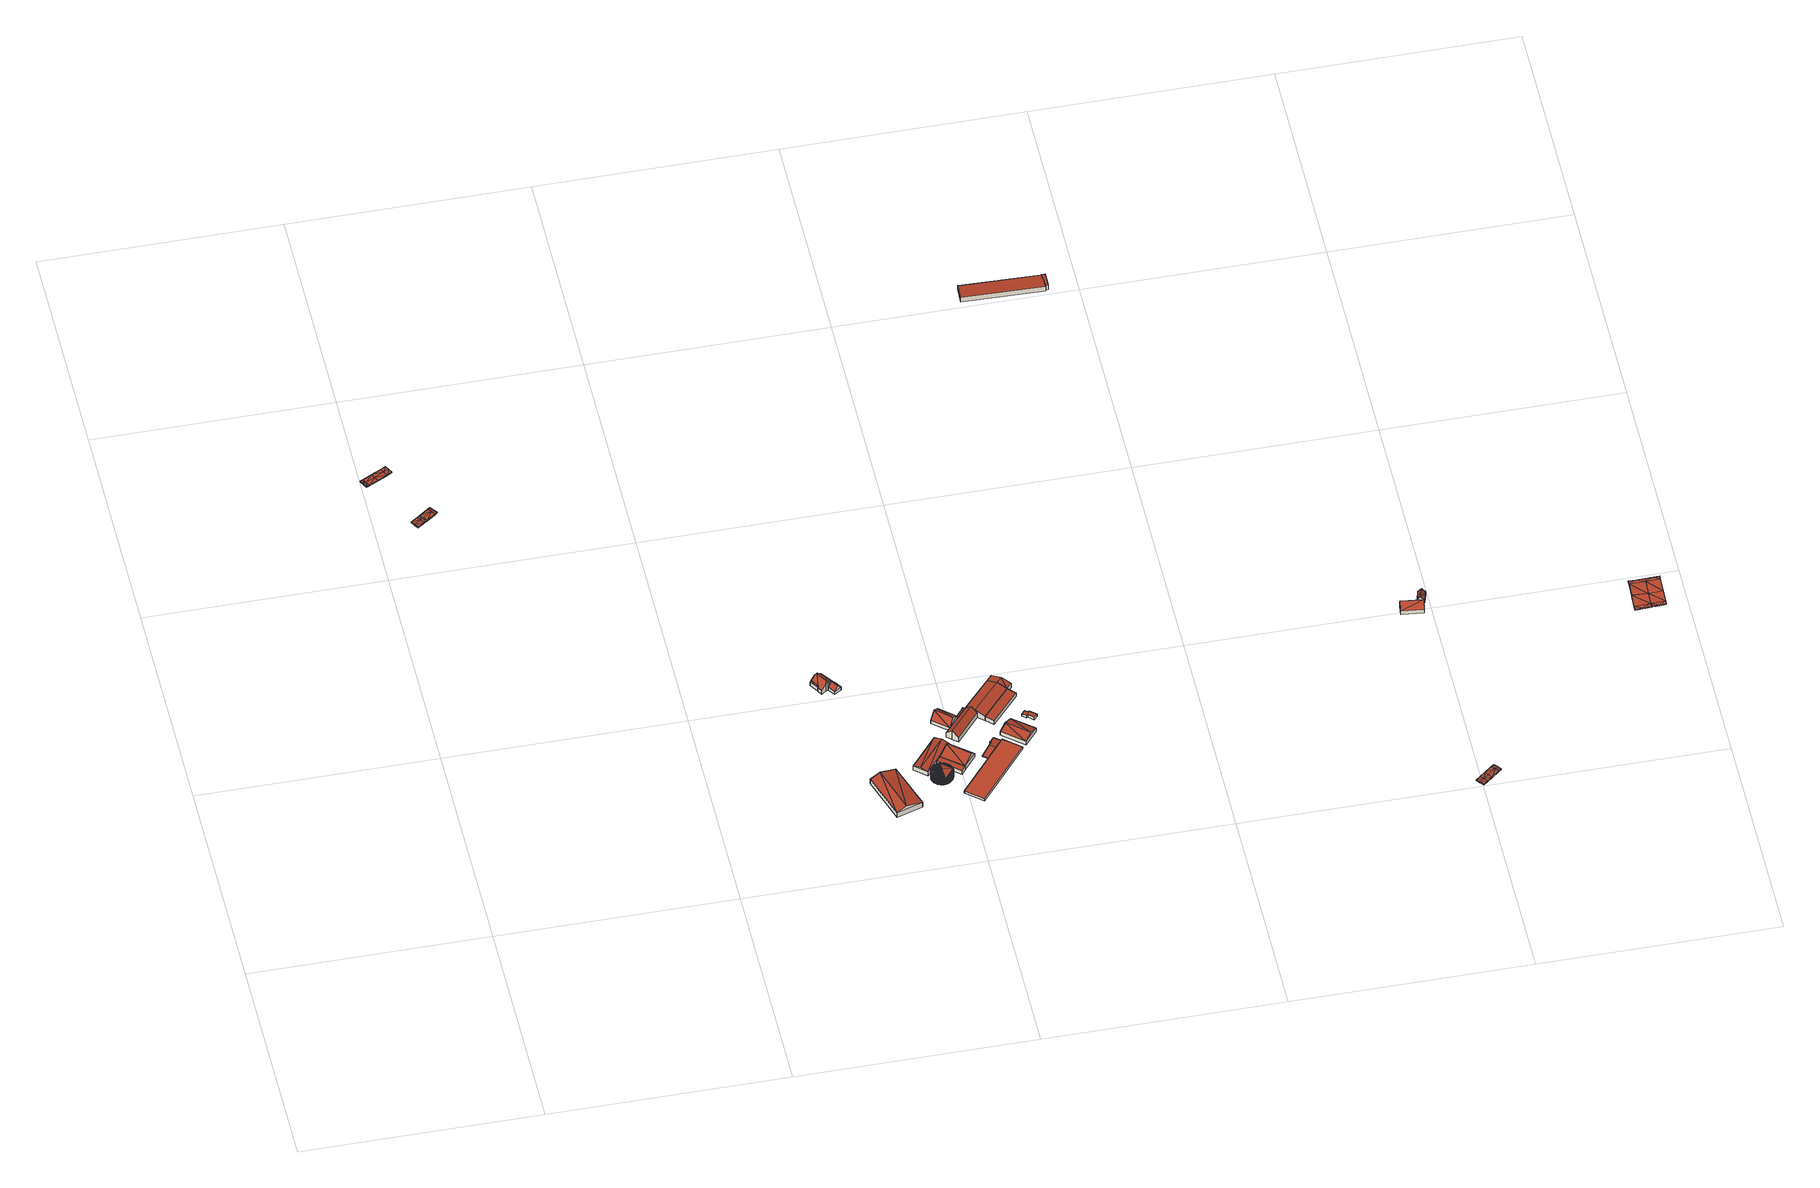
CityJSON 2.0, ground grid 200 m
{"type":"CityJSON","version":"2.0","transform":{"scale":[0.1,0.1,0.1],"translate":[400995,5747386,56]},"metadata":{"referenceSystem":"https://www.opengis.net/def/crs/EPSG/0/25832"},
"CityObjects":{
"building1":{"type":"Building","attributes":{"Geometrietyp2DReferenz":"2000","Gemeindeschluessel":"05515000","function":"53001_1800","roofType":"9999","measuredHeight":1},"geometry":[{"type":"Solid","lod":"2","boundaries":[[[[0,1,2]],[[1,3,2]],[[4,5,0]],[[5,1,0]],[[6,7,4]],[[7,5,4]],[[8,9,6]],[[9,7,6]],[[10,11,8]],[[11,9,8]],[[12,13,10]],[[13,11,10]],[[14,15,12]],[[15,13,12]],[[16,17,14]],[[17,15,14]],[[18,19,16]],[[19,17,16]],[[20,21,18]],[[21,19,18]],[[22,23,20]],[[23,21,20]],[[2,3,22]],[[3,23,22]],[[5,24,3]],[[5,3,1]],[[7,25,5]],[[5,25,24]],[[9,26,25]],[[9,25,7]],[[11,13,26]],[[11,26,9]],[[24,21,23]],[[24,23,3]],[[25,19,24]],[[24,19,21]],[[26,17,19]],[[26,19,25]],[[13,15,17]],[[13,17,26]],[[4,2,27]],[[4,0,2]],[[6,4,28]],[[4,27,28]],[[8,28,29]],[[8,6,28]],[[10,29,12]],[[10,8,29]],[[27,22,20]],[[27,2,22]],[[28,27,18]],[[27,20,18]],[[29,18,16]],[[29,28,18]],[[12,16,14]],[[12,29,16]]]],"semantics":{"surfaces":[{"type":"WallSurface"},{"type":"GroundSurface"},{"type":"RoofSurface"}],"values":[[0,0,0,0,0,0,0,0,0,0,0,0,0,0,0,0,0,0,0,0,0,0,0,0,1,1,1,1,1,1,1,1,1,1,1,1,1,1,1,1,2,2,2,2,2,2,2,2,2,2,2,2,2,2,2,2]]}}]},
"building2":{"type":"Building","attributes":{"Geometrietyp2DReferenz":"2000","Gemeindeschluessel":"05515000","function":"53001_1800","roofType":"9999","measuredHeight":1},"geometry":[{"type":"Solid","lod":"2","boundaries":[[[[30,31,32]],[[31,33,32]],[[34,35,30]],[[35,31,30]],[[36,37,34]],[[37,35,34]],[[38,39,36]],[[39,37,36]],[[40,41,38]],[[41,39,38]],[[42,43,40]],[[43,41,40]],[[44,45,42]],[[45,43,42]],[[46,47,44]],[[47,45,44]],[[48,49,46]],[[49,47,46]],[[50,51,48]],[[51,49,48]],[[52,53,50]],[[53,51,50]],[[54,55,52]],[[55,53,52]],[[56,57,54]],[[57,55,54]],[[32,33,56]],[[33,57,56]],[[35,58,31]],[[31,58,33]],[[39,59,37]],[[37,59,58]],[[37,58,35]],[[43,60,59]],[[43,59,41]],[[41,59,39]],[[45,47,43]],[[43,47,60]],[[58,55,33]],[[33,55,57]],[[59,53,58]],[[58,53,55]],[[60,51,53]],[[60,53,59]],[[47,49,60]],[[60,49,51]],[[34,30,61]],[[30,32,61]],[[38,36,62]],[[36,61,62]],[[36,34,61]],[[42,62,63]],[[42,40,62]],[[40,38,62]],[[44,42,46]],[[42,63,46]],[[61,32,54]],[[32,56,54]],[[62,61,52]],[[61,54,52]],[[63,52,50]],[[63,62,52]],[[46,63,48]],[[63,50,48]]]],"semantics":{"surfaces":[{"type":"WallSurface"},{"type":"GroundSurface"},{"type":"RoofSurface"}],"values":[[0,0,0,0,0,0,0,0,0,0,0,0,0,0,0,0,0,0,0,0,0,0,0,0,0,0,0,0,1,1,1,1,1,1,1,1,1,1,1,1,1,1,1,1,1,1,2,2,2,2,2,2,2,2,2,2,2,2,2,2,2,2,2,2]]}}]},
"building3":{"type":"Building","attributes":{"Gemeindeschluessel":"05515000","Geometrietyp2DReferenz":"3000","function":"51009_1610","roofType":"5000","measuredHeight":5.9},"geometry":[{"type":"Solid","lod":"2","boundaries":[[[[64,65,66,67]],[[68,69,65,64]],[[70,71,69,68]],[[67,66,71,70]],[[70,68,72]],[[72,68,64,73]],[[64,67,73]],[[73,67,70,72]],[[65,69,71,66]]]],"semantics":{"surfaces":[{"type":"WallSurface"},{"type":"RoofSurface"},{"type":"GroundSurface"}],"values":[[0,0,0,0,0,1,1,1,2]]}}]},
"building4":{"type":"Building","attributes":{"Gemeindeschluessel":"05515000","Geometrietyp2DReferenz":"3000","function":"31001_2700","roofType":"3100","measuredHeight":8.63},"geometry":[{"type":"Solid","lod":"2","boundaries":[[[[74,75,76,77]],[[78,79,75,74]],[[80,81,79,78]],[[77,76,81,80]],[[74,82,78]],[[80,83,77]],[[82,74,77]],[[77,83,82]],[[78,82,83]],[[83,80,78]],[[75,79,81,76]]]],"semantics":{"surfaces":[{"type":"WallSurface"},{"type":"RoofSurface"},{"type":"GroundSurface"}],"values":[[0,0,0,0,0,0,1,1,1,1,2]]}}]},
"building5":{"type":"Building","attributes":{"Gemeindeschluessel":"05515000","Geometrietyp2DReferenz":"3000","function":"31001_1000","roofType":"3300","measuredHeight":9.9},"address":[{"country":"Germany","locality":"Münster","thoroughfareNumber":"375","thoroughfareName":"Hartmannsbrook"}],"geometry":[{"type":"Solid","lod":"2","boundaries":[[[[84,85,86,87]],[[88,89,85,84]],[[90,91,89,88]],[[92,93,91,90]],[[94,95,93,92]],[[96,97,95,94]],[[98,99,97,96]],[[100,101,99,98]],[[102,103,101,100]],[[104,105,103,102]],[[106,107,105,104]],[[108,109,107,106]],[[110,111,109,108]],[[112,113,111,110]],[[114,115,113,112]],[[87,86,115,114]],[[96,94,116,98]],[[114,117,87]],[[92,90,88,116,94]],[[84,87,117,116,88]],[[108,106,102,100,98,116,117,110]],[[104,102,106]],[[112,110,117,114]],[[85,89,91,93,95,97,99,101,103,105,107,109,111,113,115,86]]]],"semantics":{"surfaces":[{"type":"WallSurface"},{"type":"RoofSurface"},{"type":"GroundSurface"}],"values":[[0,0,0,0,0,0,0,0,0,0,0,0,0,0,0,0,1,1,1,1,1,1,1,2]]}}]},
"building6":{"type":"Building","attributes":{"Gemeindeschluessel":"05515000","Geometrietyp2DReferenz":"3000","function":"31001_2460","roofType":"5000","measuredHeight":6.99},"geometry":[{"type":"Solid","lod":"2","boundaries":[[[[118,93,97,119]],[[120,91,93,118]],[[121,122,91,120]],[[123,124,122,121]],[[125,126,124,123]],[[119,97,126,125]],[[127,128,119,125]],[[123,121,120,118,128,127]],[[123,127,125]],[[119,128,118]],[[93,91,122,124,126,97]]]],"semantics":{"surfaces":[{"type":"WallSurface"},{"type":"RoofSurface"},{"type":"GroundSurface"}],"values":[[0,0,0,0,0,0,1,1,0,0,2]]}}]},
"building7":{"type":"Building","attributes":{"Gemeindeschluessel":"05515000","Geometrietyp2DReferenz":"3000","function":"51003_1201","roofType":"5000","measuredHeight":8.3},"geometry":[{"type":"Solid","lod":"2","boundaries":[[[[129,130,131,132]],[[133,134,130,129]],[[135,136,134,133]],[[137,138,136,135]],[[139,140,138,137]],[[141,142,140,139]],[[143,144,142,141]],[[145,146,144,143]],[[147,148,146,145]],[[149,150,148,147]],[[151,152,150,149]],[[153,154,152,151]],[[155,156,154,153]],[[157,158,156,155]],[[159,160,158,157]],[[161,162,160,159]],[[163,164,162,161]],[[165,166,164,163]],[[167,168,166,165]],[[169,170,168,167]],[[171,172,170,169]],[[173,174,172,171]],[[175,176,174,173]],[[177,178,176,175]],[[179,180,178,177]],[[181,182,180,179]],[[183,184,182,181]],[[185,186,184,183]],[[187,188,186,185]],[[189,190,188,187]],[[191,192,190,189]],[[193,194,192,191]],[[195,196,194,193]],[[197,198,196,195]],[[199,200,198,197]],[[201,202,200,199]],[[203,204,202,201]],[[205,206,204,203]],[[207,208,206,205]],[[209,210,208,207]],[[211,212,210,209]],[[213,214,212,211]],[[215,216,214,213]],[[217,218,216,215]],[[219,220,218,217]],[[221,222,220,219]],[[223,224,222,221]],[[225,226,224,223]],[[227,228,226,225]],[[229,230,228,227]],[[231,232,230,229]],[[233,234,232,231]],[[235,236,234,233]],[[237,238,236,235]],[[239,240,238,237]],[[241,242,240,239]],[[243,244,242,241]],[[245,246,244,243]],[[247,248,246,245]],[[249,250,248,247]],[[251,252,250,249]],[[253,254,252,251]],[[255,256,254,253]],[[257,258,256,255]],[[259,260,258,257]],[[261,262,260,259]],[[263,264,262,261]],[[265,266,264,263]],[[267,268,266,265]],[[269,270,268,267]],[[271,272,270,269]],[[273,274,272,271]],[[275,276,274,273]],[[277,278,276,275]],[[279,280,278,277]],[[281,282,280,279]],[[283,284,282,281]],[[285,286,284,283]],[[287,288,286,285]],[[289,290,288,287]],[[291,292,290,289]],[[293,294,292,291]],[[295,296,294,293]],[[297,298,296,295]],[[299,300,298,297]],[[301,302,300,299]],[[303,304,302,301]],[[305,306,304,303]],[[307,308,306,305]],[[309,310,308,307]],[[311,312,310,309]],[[313,314,312,311]],[[315,316,314,313]],[[317,318,316,315]],[[319,320,318,317]],[[321,322,320,319]],[[323,324,322,321]],[[325,326,324,323]],[[327,328,326,325]],[[329,330,328,327]],[[331,332,330,329]],[[333,334,332,331]],[[335,336,334,333]],[[337,338,336,335]],[[339,340,338,337]],[[341,342,340,339]],[[343,344,342,341]],[[132,131,344,343]],[[259,257,255]],[[259,255,345]],[[261,259,345]],[[263,261,345]],[[265,263,345]],[[267,265,345]],[[269,267,345]],[[271,269,345]],[[273,271,345]],[[275,273,345]],[[277,275,345]],[[279,277,345]],[[281,279,345]],[[283,281,345]],[[285,283,345]],[[287,285,345]],[[289,287,345]],[[291,289,345]],[[293,291,345]],[[295,293,345]],[[297,295,345]],[[299,297,345]],[[301,299,345]],[[303,301,345]],[[346,303,345]],[[345,347,346]],[[307,305,346]],[[309,307,346]],[[309,346,347]],[[311,309,347]],[[313,311,347]],[[315,313,347]],[[317,315,347]],[[319,317,347]],[[321,319,347]],[[323,321,347]],[[325,323,347]],[[327,325,347]],[[329,327,347]],[[331,329,347]],[[333,331,347]],[[335,333,347]],[[337,335,347]],[[339,337,347]],[[341,339,347]],[[343,341,347]],[[132,343,347]],[[129,132,347]],[[133,129,347]],[[135,133,347]],[[137,135,347]],[[139,137,347]],[[141,139,347]],[[347,348,141]],[[347,349,197]],[[347,197,195]],[[347,195,193]],[[347,193,191]],[[347,191,189]],[[347,189,187]],[[347,187,185]],[[347,185,183]],[[347,183,181]],[[347,181,179]],[[347,179,177]],[[347,177,175]],[[347,175,173]],[[347,173,171]],[[347,171,169]],[[347,169,167]],[[347,167,165]],[[347,165,163]],[[347,163,161]],[[347,161,159]],[[347,159,157]],[[347,157,155]],[[347,155,153]],[[347,153,151]],[[347,151,149]],[[348,347,149]],[[348,149,147]],[[143,348,147]],[[147,145,143]],[[345,253,251]],[[345,251,249]],[[345,249,247]],[[345,247,245]],[[345,245,243]],[[345,243,241]],[[345,241,239]],[[345,239,237]],[[345,237,235]],[[345,235,233]],[[345,233,231]],[[345,231,229]],[[345,229,227]],[[345,227,225]],[[345,225,223]],[[345,223,221]],[[345,221,219]],[[345,219,217]],[[345,217,215]],[[345,215,213]],[[345,213,211]],[[345,211,209]],[[345,209,207]],[[345,207,205]],[[345,205,203]],[[345,203,201]],[[347,345,201]],[[347,201,199]],[[199,349,347]],[[141,348,143]],[[253,345,255]],[[303,346,305]],[[197,349,199]],[[130,134,136,138,140,142,144,146,148,150,152,154,156,158,160,162,164,166,168,170,172,174,176,178,180,182,184,186,188,190,192,194,196,198,200,202,204,206,208,210,212,214,216,218,220,222,224,226,228,230,232,234,236,238,240,242,244,246,248,250,252,254,256,258,260,262,264,266,268,270,272,274,276,278,280,282,284,286,288,290,292,294,296,298,300,302,304,306,308,310,312,314,316,318,320,322,324,326,328,330,332,334,336,338,340,342,344,131]]]],"semantics":{"surfaces":[{"type":"WallSurface"},{"type":"RoofSurface"},{"type":"GroundSurface"}],"values":[[0,0,0,0,0,0,0,0,0,0,0,0,0,0,0,0,0,0,0,0,0,0,0,0,0,0,0,0,0,0,0,0,0,0,0,0,0,0,0,0,0,0,0,0,0,0,0,0,0,0,0,0,0,0,0,0,0,0,0,0,0,0,0,0,0,0,0,0,0,0,0,0,0,0,0,0,0,0,0,0,0,0,0,0,0,0,0,0,0,0,0,0,0,0,0,0,0,0,0,0,0,0,0,0,0,0,0,0,1,1,1,1,1,1,1,1,1,1,1,1,1,1,1,1,1,1,1,1,1,1,1,1,1,1,1,1,1,1,1,1,1,1,1,1,1,1,1,1,1,1,1,1,1,1,1,1,1,1,1,1,1,1,1,1,1,1,1,1,1,1,1,1,1,1,1,1,1,1,1,1,1,1,1,1,1,1,1,1,1,1,1,1,1,1,1,1,1,1,1,1,1,1,1,1,1,1,1,1,1,1,1,1,1,1,1,1,1,1,1,1,0,0,0,0,2]]}}]},
"building8":{"type":"Building","attributes":{"Gemeindeschluessel":"05515000","Geometrietyp2DReferenz":"3000","function":"31001_2700","roofType":"3100","measuredHeight":6.4},"geometry":[{"type":"Solid","lod":"2","boundaries":[[[[350,351,352,353]],[[354,355,351,350]],[[356,357,355,354]],[[358,359,357,356]],[[360,361,359,358]],[[353,352,361,360]],[[362,363,353]],[[353,360,362]],[[358,356,354,350,363]],[[363,362,358]],[[362,360,358]],[[363,350,353]],[[351,355,357,359,361,352]]]],"semantics":{"surfaces":[{"type":"WallSurface"},{"type":"RoofSurface"},{"type":"GroundSurface"}],"values":[[0,0,0,0,0,0,1,1,1,1,0,0,2]]}}]},
"building9":{"type":"Building","attributes":{"Gemeindeschluessel":"05515000","Geometrietyp2DReferenz":"3000","function":"31001_2700","roofType":"2100","measuredHeight":4.1},"geometry":[{"type":"Solid","lod":"2","boundaries":[[[[364,365,366,367]],[[368,369,365,364]],[[370,371,369,368]],[[367,366,371,370]],[[368,364,367,370]],[[365,369,371,366]]]],"semantics":{"surfaces":[{"type":"WallSurface"},{"type":"RoofSurface"},{"type":"GroundSurface"}],"values":[[0,0,0,0,1,2]]}}]},
"building10":{"type":"Building","attributes":{"Gemeindeschluessel":"05515000","Geometrietyp2DReferenz":"3000","function":"31001_2700","roofType":"3100","measuredHeight":8.7},"geometry":[{"type":"Solid","lod":"2","boundaries":[[[[372,373,374,375]],[[376,377,373,372]],[[378,379,377,376]],[[375,374,379,378]],[[372,380,376]],[[378,381,375]],[[380,372,375]],[[375,381,380]],[[376,380,381]],[[381,378,376]],[[373,377,379,374]]]],"semantics":{"surfaces":[{"type":"WallSurface"},{"type":"RoofSurface"},{"type":"GroundSurface"}],"values":[[0,0,0,0,0,0,1,1,1,1,2]]}}]},
"building11":{"type":"Building","attributes":{"Gemeindeschluessel":"05515000","Geometrietyp2DReferenz":"3000","function":"31001_1000","roofType":"3100","measuredHeight":10.66},"address":[{"country":"Germany","locality":"Münster","thoroughfareNumber":"377","thoroughfareName":"Hartmannsbrook"}],"geometry":[{"type":"Solid","lod":"2","boundaries":[[[[382,383,384,385]],[[386,387,383,382]],[[388,389,387,386]],[[385,384,389,388]],[[382,390,386]],[[388,391,385]],[[385,391,390]],[[390,382,385]],[[391,388,386]],[[386,390,391]],[[383,387,389,384]]]],"semantics":{"surfaces":[{"type":"WallSurface"},{"type":"RoofSurface"},{"type":"GroundSurface"}],"values":[[0,0,0,0,0,0,1,1,1,1,2]]}}]},
"building12":{"type":"Building","attributes":{"Gemeindeschluessel":"05515000","Geometrietyp2DReferenz":"3000","function":"51003_1201"},"children":["building12-1","building12-2"]},
"building12-1":{"type":"BuildingPart","attributes":{"roofType":"3100","measuredHeight":2.46},"parents":["building12"],"geometry":[{"type":"Solid","lod":"2","boundaries":[[[[392,393,394,395]],[[396,397,398,399]],[[400,401,397,396]],[[402,403,401,400]],[[404,405,403,402]],[[395,394,405,404]],[[396,399,406,407,400]],[[408,392,395,404,402,400,407]],[[393,409,398,397,401,403,405,394]],[[408,407,410]],[[393,392,408,410,409]],[[410,407,406]],[[410,406,399,398,409]]]],"semantics":{"surfaces":[{"type":"WallSurface"},{"type":"RoofSurface"},{"type":"GroundSurface"},{"type":"ClosureSurface"}],"values":[[0,0,0,0,0,0,1,1,2,0,3,0,3]]}}]},
"building12-2":{"type":"BuildingPart","attributes":{"roofType":"1000","measuredHeight":2.39},"parents":["building12"],"geometry":[{"type":"Solid","lod":"2","boundaries":[[[[411,399,398,412,413]],[[414,415,393,392,416]],[[417,418,415,414]],[[413,412,418,417]],[[414,416,408,410,406,411,413,417]],[[398,409,393,415,418,412]],[[408,416,392]],[[411,406,399]],[[409,410,408,392,393]],[[398,399,406,410,409]]]],"semantics":{"surfaces":[{"type":"WallSurface"},{"type":"RoofSurface"},{"type":"GroundSurface"},{"type":"ClosureSurface"}],"values":[[0,0,0,0,1,2,0,0,3,3]]}}]},
"building13":{"type":"Building","attributes":{"name":"Woermann","Gemeindeschluessel":"05515000","Geometrietyp2DReferenz":"3000","function":"31001_2700"},"children":["building13-1","building13-2","building13-3"]},
"building13-1":{"type":"BuildingPart","attributes":{"roofType":"2100","measuredHeight":4.77},"parents":["building13"],"geometry":[{"type":"Solid","lod":"2","boundaries":[[[[419,420,421,422]],[[423,424,420,419]],[[425,426,424,423]],[[427,428,426,425]],[[423,419,422,429,430,431,432,427,425]],[[433,434,435,421,420,424,426,428]],[[433,428,427,432]],[[435,434,431,430]],[[434,433,432,431]],[[421,435,430,429,422]]]],"semantics":{"surfaces":[{"type":"WallSurface"},{"type":"RoofSurface"},{"type":"GroundSurface"},{"type":"ClosureSurface"}],"values":[[0,0,0,0,1,2,3,3,3,3]]}}]},
"building13-2":{"type":"BuildingPart","attributes":{"roofType":"3100","measuredHeight":9.38},"parents":["building13"],"geometry":[{"type":"Solid","lod":"2","boundaries":[[[[436,437,438,439]],[[440,441,437,436]],[[442,443,441,440]],[[444,445,443,442]],[[422,421,445,444]],[[436,439,446,447,448,440]],[[449,450,429,422,444,442,440,448]],[[435,434,451,452,438,437,441,443,445,421]],[[429,450,430]],[[421,422,429,430,435]],[[430,450,449,431]],[[435,430,431,434]],[[431,449,448,453]],[[434,431,453,451]],[[453,448,447]],[[438,452,446,439]],[[452,451,453,447,446]]]],"semantics":{"surfaces":[{"type":"WallSurface"},{"type":"RoofSurface"},{"type":"GroundSurface"},{"type":"ClosureSurface"}],"values":[[0,0,0,0,0,1,1,2,0,3,0,3,0,3,0,3,3]]}}]},
"building13-3":{"type":"BuildingPart","attributes":{"roofType":"3100","measuredHeight":7.23},"parents":["building13"],"geometry":[{"type":"Solid","lod":"2","boundaries":[[[[454,455,428,427]],[[456,457,455,454]],[[458,459,457,456]],[[460,461,459,458]],[[462,439,438,461,460]],[[462,460,458,456,463]],[[454,427,432,431,453,447,463,456]],[[455,457,459,461,438,452,451,434,433,428]],[[439,462,463,446]],[[438,439,446,452]],[[446,463,447]],[[434,451,453,431]],[[451,452,446,447,453]],[[434,431,432,433]],[[428,433,432,427]]]],"semantics":{"surfaces":[{"type":"WallSurface"},{"type":"RoofSurface"},{"type":"GroundSurface"},{"type":"ClosureSurface"}],"values":[[0,0,0,0,0,1,1,2,0,3,0,3,3,3,3]]}}]},
"building14":{"type":"Building","attributes":{"Gemeindeschluessel":"05515000","Geometrietyp2DReferenz":"3000","function":"31001_2700","roofType":"3100","measuredHeight":6.8},"geometry":[{"type":"Solid","lod":"2","boundaries":[[[[464,465,466,467]],[[468,469,465,464]],[[470,471,469,468]],[[467,466,471,470]],[[464,472,468]],[[470,473,467]],[[467,473,472]],[[472,464,467]],[[473,470,468]],[[468,472,473]],[[465,469,471,466]]]],"semantics":{"surfaces":[{"type":"WallSurface"},{"type":"RoofSurface"},{"type":"GroundSurface"}],"values":[[0,0,0,0,0,0,1,1,1,1,2]]}}]},
"building15":{"type":"Building","attributes":{"Gemeindeschluessel":"05515000","Geometrietyp2DReferenz":"3000","function":"51009_1610","roofType":"2100","measuredHeight":4.85},"geometry":[{"type":"Solid","lod":"2","boundaries":[[[[474,461,475,476]],[[477,459,461,474]],[[478,479,459,477]],[[480,481,479,478]],[[476,475,481,480]],[[478,477,474,476,480]],[[461,459,479,481,475]]]],"semantics":{"surfaces":[{"type":"WallSurface"},{"type":"RoofSurface"},{"type":"GroundSurface"}],"values":[[0,0,0,0,0,1,2]]}}]},
"building16":{"type":"Building","attributes":{"Gemeindeschluessel":"05515000","Geometrietyp2DReferenz":"3000","function":"31001_2700","roofType":"5000","measuredHeight":7.41},"geometry":[{"type":"Solid","lod":"2","boundaries":[[[[482,483,484,485]],[[486,487,483,482]],[[488,489,487,486]],[[485,484,489,488]],[[490,482,485,491]],[[488,486,490]],[[490,491,488]],[[482,490,486]],[[488,491,485]],[[483,487,489,484]]]],"semantics":{"surfaces":[{"type":"WallSurface"},{"type":"RoofSurface"},{"type":"GroundSurface"}],"values":[[0,0,0,0,1,1,1,0,0,2]]}}]},
"building17":{"type":"Building","attributes":{"Gemeindeschluessel":"05515000","Geometrietyp2DReferenz":"3000","function":"31001_2700","roofType":"2100","measuredHeight":3.1},"geometry":[{"type":"Solid","lod":"2","boundaries":[[[[492,493,494,495]],[[496,497,493,492]],[[498,499,497,496]],[[500,501,499,498]],[[502,503,501,500]],[[504,505,503,502]],[[506,507,505,504]],[[495,494,507,506]],[[504,502,500,498,496,492,495,506]],[[493,497,499,501,503,505,507,494]]]],"semantics":{"surfaces":[{"type":"WallSurface"},{"type":"RoofSurface"},{"type":"GroundSurface"}],"values":[[0,0,0,0,0,0,0,0,1,2]]}}]},
"building18":{"type":"Building","attributes":{"Gemeindeschluessel":"05515000","Geometrietyp2DReferenz":"3000","function":"31001_2700"},"children":["building18-1","building18-2"]},
"building18-1":{"type":"BuildingPart","attributes":{"roofType":"2100","measuredHeight":5.45},"parents":["building18"],"geometry":[{"type":"Solid","lod":"2","boundaries":[[[[508,509,510,511]],[[512,513,509,508]],[[514,515,516,517,518]],[[511,510,515,514]],[[518,519,512,508,511,514]],[[509,513,516,515,510]],[[519,518,517]],[[513,512,519,517,516]]]],"semantics":{"surfaces":[{"type":"WallSurface"},{"type":"RoofSurface"},{"type":"GroundSurface"},{"type":"ClosureSurface"}],"values":[[0,0,0,0,1,2,0,3]]}}]},
"building18-2":{"type":"BuildingPart","attributes":{"roofType":"2100","measuredHeight":4.95},"parents":["building18"],"geometry":[{"type":"Solid","lod":"2","boundaries":[[[[520,521,522,523]],[[517,516,521,520]],[[523,522,513,512,524]],[[519,517,520,523,524]],[[521,516,513,522]],[[512,519,524]],[[513,516,517,519,512]]]],"semantics":{"surfaces":[{"type":"WallSurface"},{"type":"RoofSurface"},{"type":"GroundSurface"},{"type":"ClosureSurface"}],"values":[[0,0,0,1,2,0,3]]}}]},
"building19":{"type":"Building","attributes":{"Geometrietyp2DReferenz":"2000","Gemeindeschluessel":"05515000","function":"53001_1800","roofType":"9999","measuredHeight":1},"geometry":[{"type":"Solid","lod":"2","boundaries":[[[[525,526,527]],[[526,528,527]],[[529,530,525]],[[530,526,525]],[[531,532,529]],[[532,530,529]],[[533,534,531]],[[534,532,531]],[[535,536,533]],[[536,534,533]],[[537,538,535]],[[538,536,535]],[[539,540,537]],[[540,538,537]],[[541,542,539]],[[542,540,539]],[[543,544,541]],[[544,542,541]],[[545,546,543]],[[546,544,543]],[[547,548,545]],[[548,546,545]],[[527,528,547]],[[528,548,547]],[[530,549,526]],[[526,549,528]],[[532,550,549]],[[532,549,530]],[[534,551,532]],[[532,551,550]],[[536,538,534]],[[534,538,551]],[[549,546,528]],[[528,546,548]],[[550,544,549]],[[549,544,546]],[[551,542,544]],[[551,544,550]],[[538,540,551]],[[551,540,542]],[[529,525,552]],[[525,527,552]],[[531,552,553]],[[531,529,552]],[[533,531,554]],[[531,553,554]],[[535,533,537]],[[533,554,537]],[[552,527,545]],[[554,543,541]],[[527,547,545]],[[553,552,543]],[[552,545,543]],[[554,553,543]],[[537,554,539]],[[554,541,539]]]],"semantics":{"surfaces":[{"type":"WallSurface"},{"type":"GroundSurface"},{"type":"RoofSurface"}],"values":[[0,0,0,0,0,0,0,0,0,0,0,0,0,0,0,0,0,0,0,0,0,0,0,0,1,1,1,1,1,1,1,1,1,1,1,1,1,1,1,1,2,2,2,2,2,2,2,2,2,2,2,2,2,2,2,2]]}}]},
"building20":{"type":"Building","attributes":{"Gemeindeschluessel":"05515000","Geometrietyp2DReferenz":"3000","function":"31001_1000","roofType":"3100","measuredHeight":10.55},"address":[{"country":"Germany","locality":"Münster","thoroughfareNumber":"281","thoroughfareName":"Hartmannsbrook"}],"geometry":[{"type":"Solid","lod":"2","boundaries":[[[[555,556,557,558]],[[559,560,556,555]],[[561,562,560,559]],[[558,557,562,561]],[[555,563,559]],[[561,564,558]],[[564,563,555]],[[555,558,564]],[[563,564,561]],[[561,559,563]],[[556,560,562,557]]]],"semantics":{"surfaces":[{"type":"WallSurface"},{"type":"RoofSurface"},{"type":"GroundSurface"}],"values":[[0,0,0,0,0,0,1,1,1,1,2]]}}]},
"building21":{"type":"Building","attributes":{"Gemeindeschluessel":"05515000","Geometrietyp2DReferenz":"3000","function":"31001_2460","roofType":"3100","measuredHeight":6.34},"geometry":[{"type":"Solid","lod":"2","boundaries":[[[[565,566,567,568]],[[569,570,566,565]],[[571,572,570,569]],[[568,567,572,571]],[[565,573,569]],[[571,574,568]],[[573,565,568]],[[568,574,573]],[[569,573,574]],[[574,571,569]],[[566,570,572,567]]]],"semantics":{"surfaces":[{"type":"WallSurface"},{"type":"RoofSurface"},{"type":"GroundSurface"}],"values":[[0,0,0,0,0,0,1,1,1,1,2]]}}]},
"building22":{"type":"Building","attributes":{"Geometrietyp2DReferenz":"3000","Gemeindeschluessel":"05515000","function":"53001_1800","roofType":"9999","measuredHeight":1},"geometry":[{"type":"Solid","lod":"2","boundaries":[[[[575,576,577]],[[576,578,577]],[[579,580,575]],[[580,576,575]],[[581,582,579]],[[582,580,579]],[[583,584,581]],[[584,582,581]],[[585,586,583]],[[586,584,583]],[[587,588,585]],[[588,586,585]],[[589,590,587]],[[590,588,587]],[[591,592,589]],[[592,590,589]],[[593,594,591]],[[594,592,591]],[[595,596,593]],[[596,594,593]],[[597,598,595]],[[598,596,595]],[[599,600,597]],[[600,598,597]],[[601,602,599]],[[602,600,599]],[[603,604,601]],[[604,602,601]],[[605,606,603]],[[606,604,603]],[[607,608,605]],[[608,606,605]],[[609,610,607]],[[610,608,607]],[[577,578,609]],[[578,610,609]],[[576,611,578]],[[580,582,576]],[[582,584,611]],[[611,584,612]],[[611,576,582]],[[584,586,612]],[[588,590,592]],[[588,592,613]],[[588,613,612]],[[588,612,586]],[[594,613,592]],[[611,610,578]],[[606,608,604]],[[611,612,604]],[[604,612,602]],[[608,610,611]],[[608,611,604]],[[598,600,596]],[[612,613,602]],[[602,613,600]],[[600,613,596]],[[613,594,596]],[[575,577,614]],[[579,575,581]],[[581,614,583]],[[614,615,583]],[[614,581,575]],[[583,615,585]],[[587,591,589]],[[587,616,591]],[[587,615,616]],[[587,585,615]],[[593,591,616]],[[614,577,609]],[[605,603,607]],[[614,603,615]],[[603,601,615]],[[607,614,609]],[[607,603,614]],[[597,595,599]],[[615,601,616]],[[601,599,616]],[[599,595,616]],[[616,595,593]]]],"semantics":{"surfaces":[{"type":"WallSurface"},{"type":"GroundSurface"},{"type":"RoofSurface"}],"values":[[0,0,0,0,0,0,0,0,0,0,0,0,0,0,0,0,0,0,0,0,0,0,0,0,0,0,0,0,0,0,0,0,0,0,0,0,1,1,1,1,1,1,1,1,1,1,1,1,1,1,1,1,1,1,1,1,1,1,2,2,2,2,2,2,2,2,2,2,2,2,2,2,2,2,2,2,2,2,2,2]]}}]}
},
"vertices":[
[266,5133,36],[266,5133,26],[248,5168,36],[248,5168,26],[223,5110,36],[223,5110,26],[141,5067,36],[141,5067,26],[65,5028,36],[65,5028,26],[39,5015,36],[39,5015,26],[21,5050,36],[21,5050,26],[2,5086,36],[2,5086,26],[28,5099,36],[28,5099,26],[104,5138,36],[104,5138,26],[186,5181,36],[186,5181,26],[229,5203,36],[229,5203,26],[204,5145,26],[122,5103,26],[46,5064,26],[204,5145,36],[122,5103,36],[46,5064,36],
[531,4644,18],[531,4644,8],[507,4676,18],[507,4676,8],[510,4628,19],[510,4628,9],[434,4570,19],[434,4570,9],[433,4569,19],[433,4569,9],[431,4568,19],[431,4568,9],[404,4551,19],[404,4551,9],[348,4515,19],[348,4515,9],[327,4548,19],[327,4548,9],[306,4582,19],[306,4582,9],[362,4619,19],[362,4619,9],[387,4635,19],[387,4635,9],[462,4692,19],[462,4692,9],[483,4708,18],[483,4708,8],[486,4660,9],[410,4602,9],[383,4585,9],[486,4660,19],[410,4602,19],[383,4585,19],
[3024,2164,71],[3024,2164,32],[3015,2158,32],[3015,2158,71],[3070,2095,71],[3070,2095,32],[3061,2089,71],[3061,2089,32],[3065,2092,91],[3023,2156,91],
[3610,672,81],[3610,672,28],[3480,1076,28],[3480,1076,81],[3390,601,81],[3390,601,28],[3260,1007,81],[3260,1007,28],[3474,628,115],[3345,1034,115],
[3116,2225,82],[3116,2225,29],[3085,2204,29],[3085,2204,113],[3149,2175,82],[3149,2175,29],[3188,2117,82],[3188,2117,29],[3189,2114,82],[3189,2114,29],[3159,2094,113],[3159,2094,29],[3145,2084,113],[3145,2084,29],[3129,2074,113],[3129,2074,29],[3088,2047,67],[3088,2047,29],[3065,2083,67],[3065,2083,29],[3061,2089,67],[3061,2089,29],[3066,2092,73],[3066,2092,29],[3070,2095,77],[3070,2095,29],[3067,2099,77],[3067,2099,29],[3024,2164,77],[3024,2164,29],[3056,2185,113],[3056,2185,29],[3135,2097,128],[3079,2181,128],
[3189,2114,81],[3145,2084,62],[3188,2117,81],[3203,2127,62],[3203,2127,29],[3246,2063,62],[3246,2063,29],[3186,2022,62],[3186,2022,29],[3216,2043,98],[3175,2105,98],
[3750,926,87],[3750,926,27],[3752,923,27],[3752,923,87],[3747,932,87],[3747,932,27],[3744,938,87],[3744,938,27],[3742,945,87],[3742,945,27],[3741,951,87],[3741,951,27],[3740,957,87],[3740,957,27],[3739,963,87],[3739,963,27],[3739,969,87],[3739,969,27],[3739,975,87],[3739,975,27],[3740,980,87],[3740,980,27],[3741,985,87],[3741,985,27],[3742,990,87],[3742,990,27],[3743,995,87],[3743,995,27],[3745,999,87],[3745,999,27],[3746,1003,87],[3746,1003,27],[3748,1007,87],[3748,1007,27],[3750,1011,87],[3750,1011,27],[3752,1014,87],[3752,1014,27],[3754,1017,87],[3754,1017,27],[3756,1021,87],[3756,1021,27],[3758,1024,87],[3758,1024,27],[3761,1028,87],[3761,1028,27],[3764,1031,87],[3764,1031,27],[3768,1035,87],[3768,1035,27],[3771,1038,87],[3771,1038,27],[3775,1041,87],[3775,1041,27],[3780,1044,87],[3780,1044,27],[3784,1047,87],[3784,1047,27],[3790,1050,87],[3790,1050,27],[3795,1053,87],[3795,1053,27],[3801,1055,87],[3801,1055,27],[3807,1057,87],[3807,1057,27],[3813,1058,87],[3813,1058,27],[3820,1059,87],[3820,1059,27],[3827,1060,87],[3827,1060,27],[3831,1060,87],[3831,1060,27],[3834,1060,87],[3834,1060,27],[3841,1059,87],[3841,1059,27],[3848,1058,87],[3848,1058,27],[3855,1057,87],[3855,1057,27],[3861,1055,87],[3861,1055,27],[3867,1053,87],[3867,1053,27],[3872,1050,87],[3872,1050,27],[3877,1047,87],[3877,1047,27],[3882,1044,87],[3882,1044,27],[3886,1041,87],[3886,1041,27],[3890,1038,87],[3890,1038,27],[3894,1035,87],[3894,1035,27],[3897,1031,87],[3897,1031,27],[3901,1028,87],[3901,1028,27],[3903,1024,87],[3903,1024,27],[3906,1021,87],[3906,1021,27],[3908,1017,87],[3908,1017,27],[3910,1014,87],[3910,1014,27],[3912,1011,87],[3912,1011,27],[3914,1007,87],[3914,1007,27],[3916,1003,87],[3916,1003,27],[3917,999,87],[3917,999,27],[3919,995,87],[3919,995,27],[3920,990,87],[3920,990,27],[3921,985,87],[3921,985,27],[3922,980,87],[3922,980,27],[3922,975,87],[3922,975,27],[3922,969,87],[3922,969,27],[3922,963,87],[3922,963,27],[3922,957,87],[3922,957,27],[3921,951,87],[3921,951,27],[3919,945,87],[3919,945,27],[3917,938,87],[3917,938,27],[3915,932,87],[3915,932,27],[3912,926,87],[3912,926,27],[3910,923,87],[3910,923,27],[3908,919,87],[3908,919,27],[3904,914,87],[3904,914,27],[3900,908,87],[3900,908,27],[3896,904,87],[3896,904,27],[3891,899,87],[3891,899,27],[3886,895,87],[3886,895,27],[3881,892,87],[3881,892,27],[3876,889,87],[3876,889,27],[3871,886,87],[3871,886,27],[3866,884,87],[3866,884,27],[3861,882,87],[3861,882,27],[3857,880,87],[3857,880,27],[3852,879,87],[3852,879,27],[3847,878,87],[3847,878,27],[3843,878,87],[3843,878,27],[3839,877,87],[3839,877,27],[3835,877,87],[3835,877,27],[3831,877,87],[3831,877,27],[3827,877,87],[3827,877,27],[3823,877,87],[3823,877,27],[3819,878,87],[3819,878,27],[3814,878,87],[3814,878,27],[3810,879,87],[3810,879,27],[3805,880,87],[3805,880,27],[3800,882,87],[3800,882,27],[3795,884,87],[3795,884,27],[3791,886,87],[3791,886,27],[3786,889,87],[3786,889,27],[3781,892,87],[3781,892,27],[3776,895,87],[3776,895,27],[3771,899,87],[3771,899,27],[3766,904,87],[3766,904,27],[3762,908,87],[3762,908,27],[3757,914,87],[3757,914,27],[3753,919,87],[3753,919,27],[3922,978,92],[3840,877,92],[3831,969,110],[3740,959,92],[3821,1059,92],
[3954,1270,71],[3954,1270,27],[3850,1358,27],[3850,1358,71],[3852,1150,71],[3852,1150,27],[3818,1109,71],[3818,1109,27],[3725,998,71],[3725,998,27],[3621,1086,71],[3621,1086,27],[3673,1042,91],[3902,1314,91],
[3991,961,62],[3991,961,26],[4026,1004,26],[4026,1004,67],[3818,1109,62],[3818,1109,26],[3852,1150,67],[3852,1150,26],
[4128,1127,68],[4128,1127,25],[3954,1270,25],[3954,1270,68],[4026,1004,68],[4026,1004,25],[3852,1150,68],[3852,1150,25],[4097,1090,112],[3924,1234,112],
[3863,1556,65],[3863,1556,26],[3996,1444,26],[3996,1444,65],[3936,1643,96],[3936,1643,26],[4069,1531,97],[4069,1531,26],[3899,1600,132],[4032,1487,132],
[4376,1254,29],[4376,1254,25],[4319,1301,25],[4319,1301,29],[4188,1120,29],[4188,1120,25],[4234,1082,25],[4234,1082,29],[4263,1212,49],[4263,1212,25],[4285,1240,42],[4285,1240,25],[4275,1249,42],[4275,1249,25],[4307,1171,48],[4310,1174,49],[4312,1177,48],[4310,1174,25],[4310,1174,48],
[4234,1082,48],[3967,759,25],[3967,759,48],[4519,1136,48],[4519,1136,25],[4376,1254,48],[4107,639,48],[4107,639,25],
[4056,1541,63],[4056,1541,22],[4069,1531,22],[4069,1531,68],[4115,1611,63],[4115,1611,22],[4140,1641,63],[4140,1641,22],[4157,1628,69],[4157,1628,22],[4069,1530,68],[4071,1528,69],[4156,1625,69],[4158,1627,69],[4158,1627,22],[4156,1625,22],[4071,1528,22],
[4038,1319,69],[4038,1319,22],[4236,1553,22],[4236,1553,71],[3995,1356,115],[3995,1356,22],[3952,1392,69],[3952,1392,22],[3996,1444,69],[3996,1444,22],[4223,1565,86],[4218,1570,92],[4196,1589,115],[4156,1625,71],[4071,1528,70],[4196,1589,22],[4223,1565,22],[4196,1589,84],
[4388,1890,69],[4388,1890,22],[4457,1829,94],[4457,1829,22],[4525,1769,69],[4525,1769,22],[4291,1504,69],[4291,1504,22],[4236,1553,89],[4223,1565,94],
[4376,1320,65],[4376,1320,25],[4552,1172,25],[4552,1172,65],[4484,1447,65],[4484,1447,25],[4660,1299,65],[4660,1299,25],[4430,1384,93],[4606,1236,93],
[4291,1504,70],[4353,1450,22],[4353,1450,61],[4525,1769,70],[4526,1768,70],[4526,1768,22],[4587,1715,61],[4587,1715,22],
[4431,1938,68],[4431,1938,19],[4388,1890,19],[4388,1890,68],[4569,1816,68],[4569,1816,19],[4526,1768,68],[4526,1768,19],[4501,1876,93],[4458,1828,93],
[4619,1462,51],[4619,1462,23],[4628,1472,23],[4628,1472,51],[4586,1493,48],[4586,1493,23],[4615,1525,48],[4615,1525,23],[4640,1501,50],[4640,1501,23],[4647,1510,50],[4647,1510,23],[4701,1461,54],[4701,1461,23],[4673,1430,54],[4673,1430,23],
[5057,6191,62],[5057,6191,22],[5052,6046,22],[5052,6046,77],[5729,6173,61],[5729,6173,22],[5734,6026,77],[5734,6026,22],[5733,6042,22],[5733,6042,72],[5733,6042,75],[5730,6137,65],
[5757,6042,72],[5757,6042,22],[5761,6172,22],[5761,6172,63],[5729,6173,63],
[8174,144,21],[8174,144,11],[8149,175,21],[8149,175,11],[8153,127,22],[8153,127,12],[8086,71,22],[8086,71,12],[8042,35,22],[8042,35,12],[8006,5,22],[8006,5,12],[7980,36,22],[7980,36,12],[7955,67,22],[7955,67,12],[7991,97,22],[7991,97,12],[8035,132,22],[8035,132,12],[8102,188,22],[8102,188,12],[8123,206,21],[8123,206,11],[8128,158,12],[8061,102,12],[8017,66,12],[8128,158,22],[8061,102,22],[8017,66,22],
[7744,1962,70],[7744,1962,27],[7929,1940,27],[7929,1940,70],[7755,2057,70],[7755,2057,27],[7941,2034,70],[7941,2034,27],[7749,2009,132],[7935,1987,132],
[7921,2154,56],[7921,2154,29],[7897,2064,29],[7897,2064,56],[7982,2138,56],[7982,2138,29],[7958,2048,56],[7958,2048,29],[7952,2146,93],[7927,2056,93],
[9621,1598,69],[9621,1598,59],[9691,1601,69],[9691,1601,59],[9559,1596,69],[9559,1596,59],[9560,1628,69],[9560,1628,59],[9565,1750,71],[9565,1750,61],[9565,1754,71],[9565,1754,61],[9570,1879,70],[9570,1879,60],[9571,1912,69],[9571,1912,59],[9637,1913,69],[9637,1913,59],[9707,1913,69],[9707,1913,59],[9777,1914,69],[9777,1914,59],[9825,1915,69],[9825,1915,59],[9823,1883,70],[9823,1883,60],[9819,1749,71],[9819,1749,61],[9816,1638,70],[9816,1638,60],[9814,1606,69],[9814,1606,59],[9761,1604,69],[9761,1604,59],[9704,1601,71],[9704,1601,61],[9693,1633,59],[9698,1745,61],[9705,1881,60],[9693,1633,69],[9698,1745,71],[9705,1881,70]
]}
